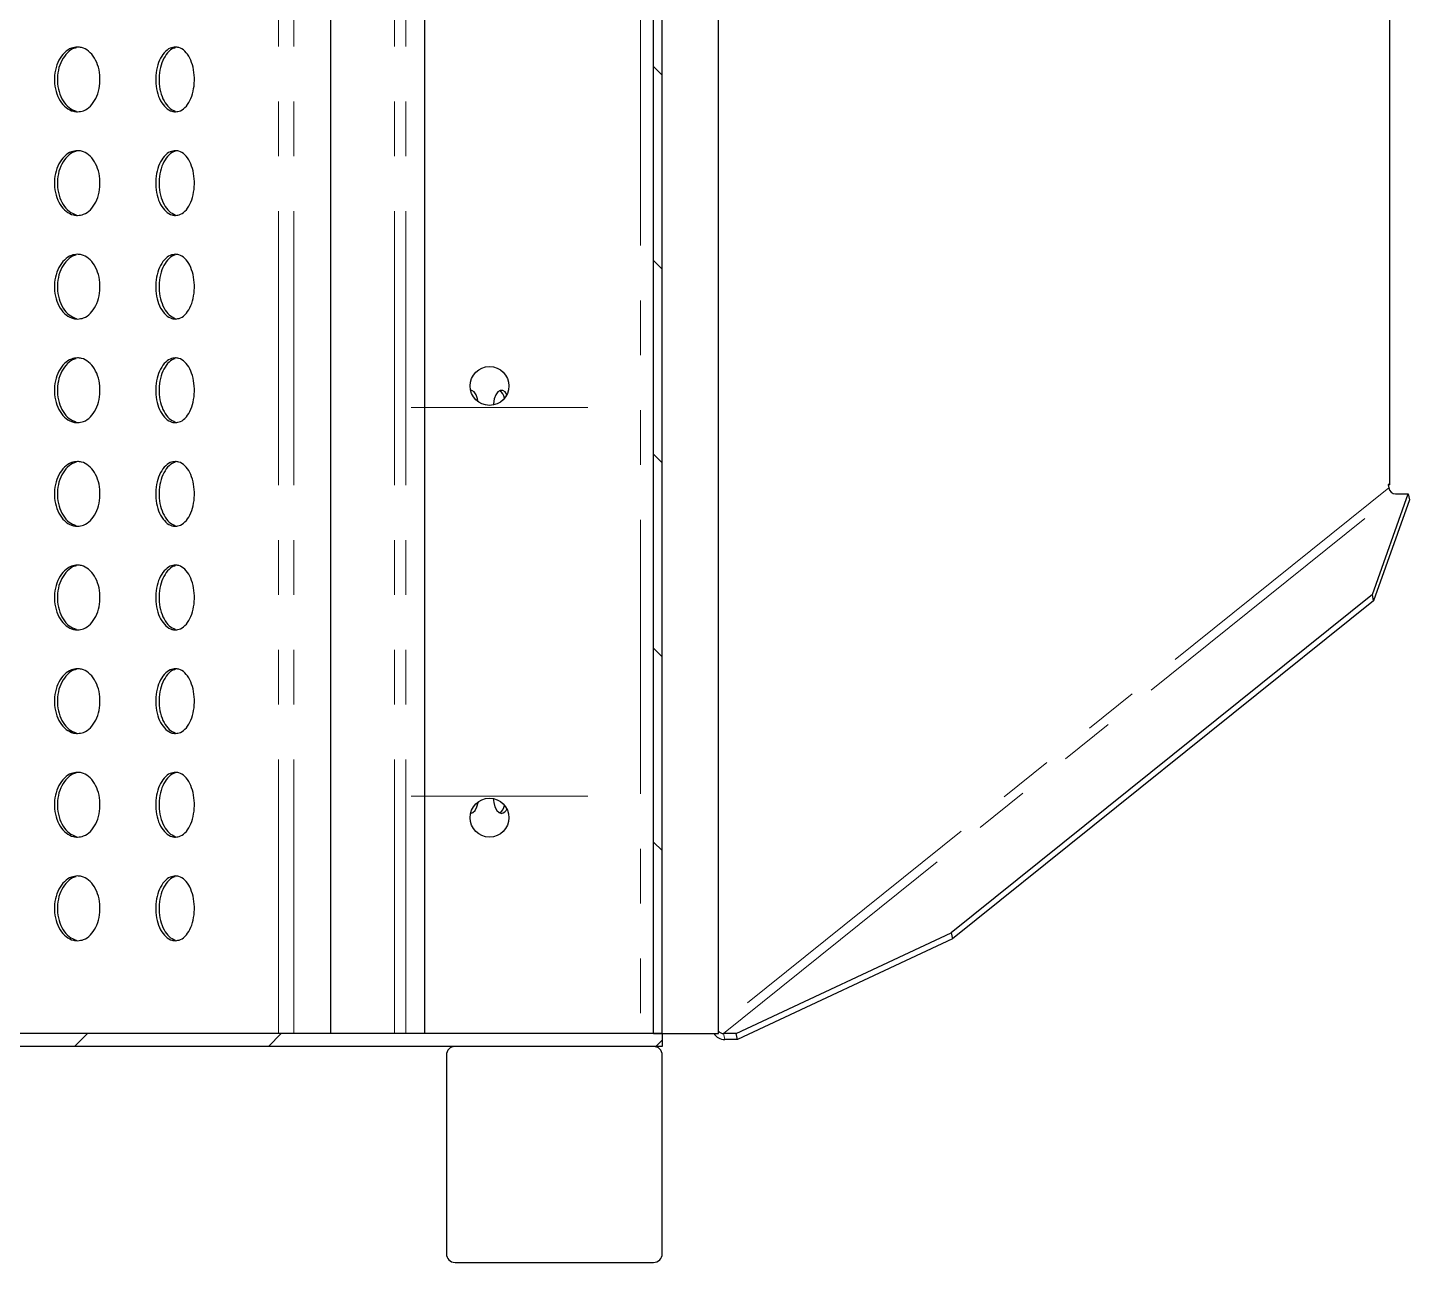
# Model space of a CAD drawing. Header units: millimetres. Extents: x 0 to 594, y 0 to 420.
# Drawn here: x 182.92 to 214.93, y 71.24 to 99.84 of the extents above; entities that cross this region are included whole.
import ezdxf

# ---------------------------------------------------------------- set-up
doc = ezdxf.new("R2010")
doc.units = ezdxf.units.MM
doc.linetypes.add('CENTERX2', pattern=[20.32, 12.7, -2.54, 2.54, -2.54])
doc.linetypes.add('PHANTOM', pattern=[12.7, 6.35, -1.27, 1.27, -1.27, 1.27, -1.27])

msp = doc.modelspace()

# ---------------------------------------------------------------- hatches: boundary and pattern name
at = {"linetype": 'Continuous', "lineweight": 18}
h = msp.add_hatch(dxfattribs=at)
h.set_pattern_fill('ANSI31', color=256, angle=90, style=0)
h.paths.add_polyline_path([(197.4166, 126.539), (197.4166, 76.539), (197.6166, 76.539), (197.6166, 126.539)], flags=0)
h = msp.add_hatch(dxfattribs=at)
h.set_pattern_fill('ANSI32', color=256, style=0)
h.paths.add_polyline_path([(197.6166, 76.239), (197.6166, 76.539), (167.9166, 76.539), (167.9166, 76.239)], flags=0)

# ---------------------------------------------------------------- linework, layer by layer
at = {"color": 8, "linetype": 'PHANTOM', "lineweight": 18}
for p, q in [((188.7298, 76.539), (188.7298, 126.539)), ((189.0845, 76.539), (189.0845, 126.539)), ((191.4145, 76.539), (191.4145, 126.539)), ((191.6743, 76.539), (191.6743, 126.539)), ((197.1166, 126.539), (197.1166, 76.539)), ((214.4488, 89.179), (198.9223, 76.7125)), ((199.038, 76.539), (214.6062, 89.039)), ((199.038, 76.539), (199.0638, 76.399))]:
    msp.add_line(p, q, dxfattribs=at)
at = {"color": 7, "linetype": 'Continuous', "lineweight": 25}
for p, q in [((189.9434, 76.539), (189.9434, 126.539)), ((192.1166, 76.539), (192.1166, 126.539)), ((197.4166, 76.539), (197.4166, 126.539)), ((197.6166, 76.539), (197.6166, 126.539)), ((198.9223, 76.539), (198.9223, 126.539)), ((214.4746, 89.2479), (214.4746, 113.8301)), ((214.0702, 86.7056), (214.8996, 89.039)), ((214.4694, 89.2759), (214.4359, 89.249)), ((214.4359, 89.249), (214.4488, 89.179)), ((214.4746, 89.2479), (214.4361, 89.2479)), ((214.4746, 89.2479), (214.4694, 89.2759)), ((214.6062, 89.039), (214.8996, 89.039)), ((214.8996, 89.039), (214.9254, 88.899)), ((214.9254, 88.899), (214.096, 86.5656)), ((214.0702, 86.7056), (204.3142, 78.8723)), ((214.096, 86.5656), (204.34, 78.7323)), ((214.096, 86.5656), (214.0702, 86.7056)), ((199.3314, 76.539), (204.3142, 78.8723)), ((204.3142, 78.8723), (204.34, 78.7323)), ((204.34, 78.7323), (199.3572, 76.399)), ((197.6166, 76.539), (167.9166, 76.539)), ((197.4166, 76.539), (197.6166, 76.539)), ((197.6166, 76.539), (197.6166, 76.239)), ((197.6166, 76.539), (198.9223, 76.539)), ((199.3314, 76.539), (199.038, 76.539)), ((199.3572, 76.399), (199.3314, 76.539)), ((197.6166, 76.239), (167.9166, 76.239)), ((199.3572, 76.399), (199.0638, 76.399)), ((192.6166, 76.039), (192.6166, 71.439)), ((197.6166, 71.439), (197.6166, 76.039)), ((192.8166, 71.239), (197.4166, 71.239))]:
    msp.add_line(p, q, dxfattribs=at)
at = {"color": 7, "linetype": 'CENTERX2', "lineweight": 18, "ltscale": 2}
for p, q in [((191.8048, 91.039), (195.8926, 91.039)), ((191.8048, 82.039), (195.8926, 82.039))]:
    msp.add_line(p, q, dxfattribs=at)
at = {"color": 7, "linetype": 'Continuous', "lineweight": 25, "flags": 128}
for points in [[(193.3545, 91.1732), (193.34, 91.239), (193.3044, 91.3322), (193.2572, 91.3994), (193.2026, 91.4345), (193.174, 91.439)], [(194.0195, 91.3386), (193.9757, 91.3994), (193.9211, 91.4345), (193.864, 91.4345), (193.8094, 91.3994), (193.7622, 91.3322), (193.7266, 91.239), (193.7058, 91.128), (193.703, 91.0974)], [(193.703, 81.9806), (193.7142, 81.8928), (193.7428, 81.7896), (193.7846, 81.7085), (193.8361, 81.6568), (193.8926, 81.639)], [(193.174, 81.639), (193.2305, 81.6568), (193.282, 81.7085), (193.3238, 81.7896), (193.3524, 81.8928), (193.3545, 81.9048)]]:
    msp.add_lwpolyline(points, dxfattribs=at)
at = {"color": 7, "linetype": 'Continuous', "lineweight": 25}
for centre in [(193.6166, 91.539), (193.6166, 81.539)]:
    msp.add_circle(centre, 0.45, dxfattribs=at)
for centre, radius, start, end in [((193.6968, 91.1992), 0.2749, 11.79038, 56.47256), ((214.6162, 89.2088), 0.1701, 190.08413, 266.63466), ((193.6956, 81.8796), 0.2763, 303.64599, 348.09198), ((193.8636, 81.8061), 0.1696, 279.83549, 336.83854), ((199.0779, 76.7246), 0.3259, 214.71474, 267.53258), ((199.0433, 76.6973), 0.1584, 220.18859, 268.09202), ((192.8166, 76.039), 0.2, 90, 180), ((197.4166, 76.039), 0.2, 0, 90), ((192.8166, 71.439), 0.2, 180, 270), ((197.4166, 71.439), 0.2, 270, 0)]:
    msp.add_arc(centre, radius, start, end, dxfattribs=at)
for points, knots in [([(184.0707, 99.389), (184.0232, 99.3839), (183.9168, 99.3724), (183.7627, 99.2675), (183.6316, 99.0904), (183.5492, 98.8608), (183.526, 98.6061), (183.565, 98.3546), (183.6617, 98.1349), (183.8041, 97.9737), (183.9489, 97.8977), (184.0392, 97.8912), (184.0707, 97.889)], [0, 0, 0, 0, 0.0859527, 0.1925948, 0.2992941, 0.406198, 0.5135836, 0.6212273, 0.7287122, 0.8359478, 0.9429357, 1, 1, 1, 1]), ([(184.0425, 99.3703), (184.0281, 99.3681), (183.9548, 99.357), (183.8318, 99.2642), (183.6998, 99.0889), (183.6178, 98.8577), (183.5952, 98.6034), (183.6348, 98.3523), (183.732, 98.1354), (183.8727, 97.9704), (183.9865, 97.9252), (184.0426, 97.903)], [0, 0, 0, 0, 0.0297634, 0.1515574, 0.273396, 0.395016, 0.5167265, 0.6384736, 0.760068, 0.881697, 1, 1, 1, 1]), ([(184.0707, 97.889), (184.1184, 97.8942), (184.2253, 97.9057), (184.3765, 98.0116), (184.5029, 98.1904), (184.5806, 98.4212), (184.6015, 98.6758), (184.564, 98.9258), (184.472, 99.1437), (184.3349, 99.3041), (184.1928, 99.3803), (184.1022, 99.3867), (184.0707, 99.389)], [0, 0, 0, 0, 0.0865725, 0.1939086, 0.3013114, 0.4084552, 0.5153369, 0.6219471, 0.7285004, 0.8353959, 0.9426931, 1, 1, 1, 1]), ([(186.3389, 99.389), (186.2986, 99.3839), (186.2082, 99.3724), (186.0768, 99.2675), (185.9647, 99.0904), (185.8941, 98.8608), (185.8742, 98.6061), (185.9076, 98.3546), (185.9905, 98.1349), (186.1121, 97.9737), (186.2355, 97.8977), (186.3122, 97.8912), (186.3389, 97.889)], [0, 0, 0, 0, 0.085952, 0.1925938, 0.2992925, 0.4061962, 0.5135819, 0.6212257, 0.72871, 0.8359455, 0.9429357, 1, 1, 1, 1]), ([(186.3348, 99.3703), (186.3225, 99.3681), (186.2602, 99.357), (186.1553, 99.2642), (186.0424, 99.0889), (185.9721, 98.8577), (185.9528, 98.6034), (185.9867, 98.3523), (186.07, 98.1354), (186.1902, 97.9704), (186.2871, 97.9252), (186.3349, 97.903)], [0, 0, 0, 0, 0.0297713, 0.151562, 0.2734, 0.3950179, 0.5167266, 0.6384721, 0.7600636, 0.8816902, 1, 1, 1, 1]), ([(186.3389, 97.889), (186.3794, 97.8942), (186.4701, 97.9057), (186.5979, 98.0116), (186.7044, 98.1904), (186.7697, 98.4212), (186.7873, 98.6758), (186.7557, 98.9258), (186.6784, 99.1437), (186.5628, 99.3041), (186.4426, 99.3803), (186.3657, 99.3867), (186.3389, 99.389)], [0, 0, 0, 0, 0.0865726, 0.1939067, 0.3013089, 0.4084531, 0.515335, 0.6219458, 0.7284984, 0.835394, 0.9426913, 1, 1, 1, 1]), ([(184.0707, 96.989), (184.0232, 96.9839), (183.9168, 96.9724), (183.7627, 96.8676), (183.6316, 96.6904), (183.5492, 96.4608), (183.526, 96.2061), (183.565, 95.9546), (183.6617, 95.7349), (183.8041, 95.5737), (183.9489, 95.4977), (184.0392, 95.4912), (184.0707, 95.489)], [0, 0, 0, 0, 0.0859527, 0.1925947, 0.2992939, 0.4061978, 0.5135845, 0.6212268, 0.7287127, 0.8359475, 0.9429357, 1, 1, 1, 1]), ([(184.0707, 95.489), (184.1184, 95.4942), (184.2253, 95.5057), (184.3765, 95.6116), (184.5029, 95.7904), (184.5806, 96.0212), (184.6015, 96.2758), (184.564, 96.5258), (184.472, 96.7437), (184.3349, 96.9041), (184.1928, 96.9803), (184.1022, 96.9867), (184.0707, 96.989)], [0, 0, 0, 0, 0.0865727, 0.1939088, 0.3013116, 0.4084554, 0.5153359, 0.6219473, 0.7284996, 0.8353959, 0.9426931, 1, 1, 1, 1]), ([(186.3389, 96.989), (186.2986, 96.9839), (186.2082, 96.9724), (186.0768, 96.8676), (185.9647, 96.6904), (185.8941, 96.4608), (185.8742, 96.2061), (185.9076, 95.9546), (185.9905, 95.7349), (186.1121, 95.5737), (186.2355, 95.4977), (186.3122, 95.4912), (186.3389, 95.489)], [0, 0, 0, 0, 0.0859519, 0.1925936, 0.2992923, 0.4061959, 0.5135827, 0.6212252, 0.7287105, 0.8359452, 0.9429358, 1, 1, 1, 1]), ([(186.3389, 95.489), (186.3794, 95.4942), (186.4701, 95.5057), (186.5979, 95.6116), (186.7044, 95.7904), (186.7697, 96.0212), (186.7873, 96.2758), (186.7557, 96.5258), (186.6784, 96.7437), (186.5628, 96.9041), (186.4426, 96.9803), (186.3657, 96.9867), (186.3389, 96.989)], [0, 0, 0, 0, 0.0865728, 0.1939069, 0.3013091, 0.4084533, 0.515334, 0.621946, 0.7284976, 0.835394, 0.9426913, 1, 1, 1, 1]), ([(184.0425, 96.9703), (184.0281, 96.9681), (183.9548, 96.957), (183.8318, 96.8642), (183.6998, 96.6889), (183.6178, 96.4577), (183.5952, 96.2034), (183.6348, 95.9523), (183.732, 95.7354), (183.8727, 95.5704), (183.9865, 95.5252), (184.0426, 95.503)], [0, 0, 0, 0, 0.0297632, 0.1515572, 0.2733968, 0.3950168, 0.5167273, 0.6384731, 0.7600675, 0.8816965, 1, 1, 1, 1]), ([(186.3348, 96.9703), (186.3225, 96.9681), (186.2602, 96.957), (186.1553, 96.8642), (186.0424, 96.6889), (185.9721, 96.4577), (185.9528, 96.2034), (185.9867, 95.9523), (186.07, 95.7354), (186.1902, 95.5704), (186.2871, 95.5252), (186.3349, 95.503)], [0, 0, 0, 0, 0.0297713, 0.151562, 0.2734011, 0.3950191, 0.5167278, 0.638472, 0.7600635, 0.8816902, 1, 1, 1, 1]), ([(184.0707, 94.589), (184.0232, 94.5839), (183.9168, 94.5724), (183.7627, 94.4675), (183.6316, 94.2904), (183.5492, 94.0608), (183.526, 93.8061), (183.565, 93.5546), (183.6617, 93.3349), (183.8041, 93.1737), (183.9489, 93.0977), (184.0392, 93.0912), (184.0707, 93.089)], [0, 0, 0, 0, 0.0859525, 0.1925951, 0.2992943, 0.4061971, 0.5135838, 0.6212275, 0.7287123, 0.8359479, 0.9429357, 1, 1, 1, 1]), ([(184.0425, 94.5703), (184.0281, 94.5681), (183.9548, 94.557), (183.8318, 94.4642), (183.6998, 94.2889), (183.6178, 94.0577), (183.5952, 93.8034), (183.6348, 93.5523), (183.732, 93.3354), (183.8727, 93.1704), (183.9865, 93.1252), (184.0426, 93.103)], [0, 0, 0, 0, 0.0297634, 0.1515574, 0.273396, 0.395016, 0.5167265, 0.6384723, 0.760068, 0.881697, 1, 1, 1, 1]), ([(184.0707, 93.089), (184.1184, 93.0942), (184.2253, 93.1057), (184.3765, 93.2116), (184.5029, 93.3904), (184.5806, 93.6212), (184.6015, 93.8758), (184.564, 94.1258), (184.472, 94.3437), (184.3349, 94.5041), (184.1928, 94.5803), (184.1022, 94.5867), (184.0707, 94.589)], [0, 0, 0, 0, 0.0865727, 0.1939088, 0.3013117, 0.4084555, 0.515336, 0.6219463, 0.7284996, 0.8353959, 0.9426932, 1, 1, 1, 1]), ([(186.3389, 94.589), (186.2986, 94.5839), (186.2082, 94.5724), (186.0768, 94.4675), (185.9647, 94.2904), (185.8941, 94.0608), (185.8742, 93.8061), (185.9076, 93.5546), (185.9905, 93.3349), (186.1121, 93.1737), (186.2355, 93.0977), (186.3122, 93.0912), (186.3389, 93.089)], [0, 0, 0, 0, 0.0859518, 0.1925941, 0.2992928, 0.4061952, 0.5135821, 0.6212258, 0.7287101, 0.8359456, 0.9429357, 1, 1, 1, 1]), ([(186.3348, 94.5703), (186.3225, 94.5681), (186.2602, 94.557), (186.1553, 94.4642), (186.0424, 94.2889), (185.9721, 94.0577), (185.9528, 93.8034), (185.9867, 93.5524), (186.07, 93.3354), (186.1902, 93.1704), (186.2871, 93.1252), (186.3349, 93.103)], [0, 0, 0, 0, 0.0297715, 0.1515622, 0.2734003, 0.3950183, 0.516727, 0.6384712, 0.7600639, 0.8816906, 1, 1, 1, 1]), ([(186.3389, 93.089), (186.3794, 93.0942), (186.4701, 93.1057), (186.5979, 93.2116), (186.7044, 93.3904), (186.7697, 93.6212), (186.7873, 93.8758), (186.7557, 94.1258), (186.6784, 94.3437), (186.5628, 94.5041), (186.4426, 94.5803), (186.3657, 94.5867), (186.3389, 94.589)], [0, 0, 0, 0, 0.0865728, 0.1939069, 0.3013092, 0.4084534, 0.5153341, 0.6219449, 0.7284976, 0.835394, 0.9426914, 1, 1, 1, 1]), ([(184.0707, 92.189), (184.0232, 92.1839), (183.9168, 92.1724), (183.7627, 92.0675), (183.6316, 91.8904), (183.5492, 91.6608), (183.526, 91.4061), (183.565, 91.1546), (183.6617, 90.9349), (183.8041, 90.7737), (183.9489, 90.6977), (184.0392, 90.6912), (184.0707, 90.689)], [0, 0, 0, 0, 0.08595268, 0.19259473, 0.29929399, 0.40619787, 0.51358339, 0.62122701, 0.72871186, 0.83594743, 0.94293572, 1, 1, 1, 1]), ([(184.0707, 90.689), (184.1184, 90.6942), (184.2253, 90.7057), (184.3765, 90.8116), (184.5029, 90.9904), (184.5806, 91.2212), (184.6015, 91.4758), (184.564, 91.7258), (184.472, 91.9437), (184.3349, 92.1041), (184.1928, 92.1803), (184.1022, 92.1867), (184.0707, 92.189)], [0, 0, 0, 0, 0.0865727, 0.1939088, 0.3013116, 0.4084554, 0.5153371, 0.6219473, 0.7284996, 0.8353959, 0.9426931, 1, 1, 1, 1]), ([(186.3389, 92.189), (186.2986, 92.1839), (186.2082, 92.1724), (186.0768, 92.0675), (185.9647, 91.8904), (185.8941, 91.6608), (185.8742, 91.4061), (185.9076, 91.1546), (185.9905, 90.9349), (186.1121, 90.7737), (186.2355, 90.6977), (186.3122, 90.6912), (186.3389, 90.689)], [0, 0, 0, 0, 0.085952, 0.1925937, 0.2992924, 0.406196, 0.5135816, 0.6212254, 0.7287096, 0.8359452, 0.9429357, 1, 1, 1, 1]), ([(186.3389, 90.689), (186.3794, 90.6942), (186.4701, 90.7057), (186.5979, 90.8116), (186.7044, 90.9904), (186.7697, 91.2212), (186.7873, 91.4758), (186.7557, 91.7258), (186.6784, 91.9437), (186.5628, 92.1041), (186.4426, 92.1803), (186.3657, 92.1867), (186.3389, 92.189)], [0, 0, 0, 0, 0.0865727, 0.1939069, 0.3013091, 0.4084533, 0.5153352, 0.621946, 0.7284976, 0.835394, 0.9426913, 1, 1, 1, 1]), ([(184.0425, 92.1703), (184.0281, 92.1681), (183.9548, 92.157), (183.8318, 92.0642), (183.6998, 91.8889), (183.6178, 91.6577), (183.5952, 91.4034), (183.6348, 91.1523), (183.732, 90.9354), (183.8727, 90.7704), (183.9865, 90.7252), (184.0426, 90.703)], [0, 0, 0, 0, 0.0297634, 0.1515574, 0.273396, 0.3950159, 0.5167279, 0.6384736, 0.760068, 0.881697, 1, 1, 1, 1]), ([(186.3348, 92.1703), (186.3225, 92.1681), (186.2602, 92.157), (186.1553, 92.0642), (186.0424, 91.8889), (185.9721, 91.6577), (185.9528, 91.4034), (185.9867, 91.1523), (186.07, 90.9354), (186.1902, 90.7704), (186.2871, 90.7252), (186.3349, 90.703)], [0, 0, 0, 0, 0.02977131, 0.15156198, 0.2734, 0.39501789, 0.51672798, 0.63847212, 0.76006357, 0.88169022, 1, 1, 1, 1]), ([(184.0707, 89.789), (184.0232, 89.7839), (183.9168, 89.7724), (183.7627, 89.6676), (183.6316, 89.4904), (183.5492, 89.2608), (183.526, 89.0061), (183.565, 88.7546), (183.6617, 88.5349), (183.8041, 88.3737), (183.9489, 88.2977), (184.0392, 88.2912), (184.0707, 88.289)], [0, 0, 0, 0, 0.0859527, 0.1925947, 0.2992939, 0.4061978, 0.5135845, 0.6212268, 0.7287127, 0.8359475, 0.9429357, 1, 1, 1, 1]), ([(184.0425, 89.7703), (184.0281, 89.7681), (183.9548, 89.757), (183.8318, 89.6642), (183.6998, 89.4889), (183.6178, 89.2577), (183.5952, 89.0034), (183.6348, 88.7523), (183.732, 88.5354), (183.8727, 88.3704), (183.9865, 88.3252), (184.0426, 88.303)], [0, 0, 0, 0, 0.0297632, 0.1515571, 0.2733967, 0.3950167, 0.5167271, 0.6384728, 0.7600672, 0.881697, 1, 1, 1, 1]), ([(184.0707, 88.289), (184.1184, 88.2942), (184.2253, 88.3057), (184.3765, 88.4116), (184.5029, 88.5904), (184.5806, 88.8212), (184.6015, 89.0758), (184.564, 89.3258), (184.472, 89.5437), (184.3349, 89.7041), (184.1928, 89.7803), (184.1022, 89.7867), (184.0707, 89.789)], [0, 0, 0, 0, 0.0865727, 0.1939088, 0.3013116, 0.4084554, 0.5153359, 0.6219473, 0.7284996, 0.8353959, 0.9426931, 1, 1, 1, 1]), ([(186.3389, 89.789), (186.2986, 89.7839), (186.2082, 89.7724), (186.0768, 89.6676), (185.9647, 89.4904), (185.8941, 89.2608), (185.8742, 89.0061), (185.9076, 88.7546), (185.9905, 88.5349), (186.1121, 88.3737), (186.2355, 88.2977), (186.3122, 88.2912), (186.3389, 88.289)], [0, 0, 0, 0, 0.0859519, 0.1925936, 0.2992923, 0.4061959, 0.5135827, 0.6212252, 0.7287105, 0.8359452, 0.9429358, 1, 1, 1, 1]), ([(186.3348, 89.7703), (186.3225, 89.7681), (186.2602, 89.757), (186.1553, 89.6642), (186.0424, 89.4889), (185.9721, 89.2577), (185.9528, 89.0034), (185.9867, 88.7523), (186.07, 88.5354), (186.1902, 88.3704), (186.2871, 88.3252), (186.3349, 88.303)], [0, 0, 0, 0, 0.0297713, 0.151562, 0.273401, 0.3950189, 0.5167276, 0.6384717, 0.7600631, 0.8816907, 1, 1, 1, 1]), ([(186.3389, 88.289), (186.3794, 88.2942), (186.4701, 88.3057), (186.5979, 88.4116), (186.7044, 88.5904), (186.7697, 88.8212), (186.7873, 89.0758), (186.7557, 89.3258), (186.6784, 89.5437), (186.5628, 89.7041), (186.4426, 89.7803), (186.3657, 89.7867), (186.3389, 89.789)], [0, 0, 0, 0, 0.0865728, 0.1939069, 0.3013091, 0.4084533, 0.515334, 0.621946, 0.7284976, 0.835394, 0.9426913, 1, 1, 1, 1]), ([(184.0707, 87.389), (184.0232, 87.3839), (183.9168, 87.3724), (183.7627, 87.2675), (183.6316, 87.0904), (183.5492, 86.8608), (183.526, 86.6061), (183.565, 86.3546), (183.6617, 86.1349), (183.8041, 85.9737), (183.9489, 85.8977), (184.0392, 85.8912), (184.0707, 85.889)], [0, 0, 0, 0, 0.0859527, 0.1925948, 0.2992941, 0.406198, 0.5135836, 0.6212273, 0.7287122, 0.8359478, 0.9429357, 1, 1, 1, 1]), ([(184.0707, 85.889), (184.1184, 85.8942), (184.2253, 85.9057), (184.3765, 86.0116), (184.5029, 86.1904), (184.5806, 86.4212), (184.6015, 86.6758), (184.564, 86.9258), (184.472, 87.1437), (184.3349, 87.3041), (184.1928, 87.3803), (184.1022, 87.3867), (184.0707, 87.389)], [0, 0, 0, 0, 0.0865725, 0.1939086, 0.3013123, 0.4084561, 0.5153365, 0.6219468, 0.7285001, 0.8353956, 0.9426932, 1, 1, 1, 1]), ([(186.3389, 87.389), (186.2986, 87.3839), (186.2082, 87.3724), (186.0768, 87.2675), (185.9647, 87.0904), (185.8941, 86.8608), (185.8742, 86.6061), (185.9076, 86.3546), (185.9905, 86.1349), (186.1121, 85.9737), (186.2355, 85.8977), (186.3122, 85.8912), (186.3389, 85.889)], [0, 0, 0, 0, 0.085952, 0.1925938, 0.2992925, 0.4061962, 0.5135819, 0.6212257, 0.72871, 0.8359455, 0.9429357, 1, 1, 1, 1]), ([(186.3389, 85.889), (186.3794, 85.8942), (186.4701, 85.9057), (186.5979, 86.0116), (186.7044, 86.1904), (186.7697, 86.4212), (186.7873, 86.6758), (186.7557, 86.9258), (186.6784, 87.1437), (186.5628, 87.3041), (186.4426, 87.3803), (186.3657, 87.3867), (186.3389, 87.389)], [0, 0, 0, 0, 0.0865726, 0.1939067, 0.3013098, 0.408454, 0.5153346, 0.6219454, 0.7284981, 0.8353937, 0.9426914, 1, 1, 1, 1]), ([(184.0425, 87.3703), (184.0281, 87.3681), (183.9548, 87.357), (183.8318, 87.2642), (183.6998, 87.0889), (183.6178, 86.8577), (183.5952, 86.6034), (183.6348, 86.3523), (183.732, 86.1354), (183.8727, 85.9704), (183.9865, 85.9252), (184.0426, 85.903)], [0, 0, 0, 0, 0.0297634, 0.1515574, 0.273396, 0.395016, 0.5167265, 0.6384736, 0.760068, 0.881697, 1, 1, 1, 1]), ([(186.3348, 87.3703), (186.3225, 87.3681), (186.2602, 87.357), (186.1553, 87.2642), (186.0424, 87.0889), (185.9721, 86.8577), (185.9528, 86.6034), (185.9867, 86.3523), (186.07, 86.1354), (186.1902, 85.9704), (186.2871, 85.9252), (186.3349, 85.903)], [0, 0, 0, 0, 0.02977133, 0.15156205, 0.27340014, 0.39501809, 0.51672681, 0.63847242, 0.76006393, 0.88169064, 1, 1, 1, 1]), ([(184.0707, 84.989), (184.0232, 84.9839), (183.9168, 84.9724), (183.7627, 84.8675), (183.6316, 84.6904), (183.5492, 84.4608), (183.526, 84.2061), (183.565, 83.9546), (183.6617, 83.7349), (183.8041, 83.5737), (183.9489, 83.4977), (184.0392, 83.4912), (184.0707, 83.489)], [0, 0, 0, 0, 0.0859527, 0.1925947, 0.299294, 0.4061979, 0.5135846, 0.621227, 0.7287119, 0.8359474, 0.9429357, 1, 1, 1, 1]), ([(184.0425, 84.9703), (184.0281, 84.9681), (183.9548, 84.957), (183.8318, 84.8642), (183.6998, 84.6889), (183.6178, 84.4577), (183.5952, 84.2034), (183.6348, 83.9523), (183.732, 83.7354), (183.8727, 83.5704), (183.9865, 83.5252), (184.0426, 83.503)], [0, 0, 0, 0, 0.0297634, 0.1515574, 0.2733971, 0.3950158, 0.5167277, 0.6384735, 0.760068, 0.881697, 1, 1, 1, 1]), ([(184.0707, 83.489), (184.1184, 83.4942), (184.2253, 83.5057), (184.3765, 83.6116), (184.5029, 83.7904), (184.5806, 84.0212), (184.6015, 84.2758), (184.564, 84.5258), (184.472, 84.7437), (184.3349, 84.9041), (184.1928, 84.9803), (184.1022, 84.9867), (184.0707, 84.989)], [0, 0, 0, 0, 0.0865727, 0.1939088, 0.3013116, 0.4084554, 0.5153371, 0.6219473, 0.7284996, 0.8353959, 0.9426931, 1, 1, 1, 1]), ([(186.3389, 84.989), (186.2986, 84.9839), (186.2082, 84.9724), (186.0768, 84.8675), (185.9647, 84.6904), (185.8941, 84.4608), (185.8742, 84.2061), (185.9076, 83.9546), (185.9905, 83.7349), (186.1121, 83.5737), (186.2355, 83.4977), (186.3122, 83.4912), (186.3389, 83.489)], [0, 0, 0, 0, 0.085952, 0.1925937, 0.2992924, 0.406196, 0.5135829, 0.6212254, 0.7287096, 0.8359452, 0.9429357, 1, 1, 1, 1]), ([(186.3348, 84.9703), (186.3225, 84.9681), (186.2602, 84.957), (186.1553, 84.8642), (186.0424, 84.6889), (185.9721, 84.4577), (185.9528, 84.2034), (185.9867, 83.9523), (186.07, 83.7354), (186.1902, 83.5704), (186.2871, 83.5252), (186.3349, 83.503)], [0, 0, 0, 0, 0.02977132, 0.15156202, 0.27340108, 0.39501772, 0.51672784, 0.63847202, 0.7600635, 0.88169018, 1, 1, 1, 1]), ([(186.3389, 83.489), (186.3794, 83.4942), (186.4701, 83.5057), (186.5979, 83.6116), (186.7044, 83.7904), (186.7697, 84.0212), (186.7873, 84.2758), (186.7557, 84.5258), (186.6784, 84.7437), (186.5628, 84.9041), (186.4426, 84.9803), (186.3657, 84.9867), (186.3389, 84.989)], [0, 0, 0, 0, 0.0865727, 0.1939069, 0.3013091, 0.4084533, 0.5153352, 0.621946, 0.7284976, 0.835394, 0.9426913, 1, 1, 1, 1]), ([(184.0707, 82.589), (184.0232, 82.5839), (183.9168, 82.5724), (183.7627, 82.4675), (183.6316, 82.2904), (183.5492, 82.0608), (183.526, 81.8061), (183.565, 81.5546), (183.6617, 81.3349), (183.8041, 81.1737), (183.9489, 81.0977), (184.0392, 81.0912), (184.0707, 81.089)], [0, 0, 0, 0, 0.0859525, 0.192595, 0.2992934, 0.4061972, 0.513584, 0.6212264, 0.7287122, 0.8359478, 0.9429356, 1, 1, 1, 1]), ([(184.0707, 81.089), (184.1184, 81.0942), (184.2253, 81.1057), (184.3765, 81.2116), (184.5029, 81.3904), (184.5806, 81.6212), (184.6015, 81.8758), (184.564, 82.1258), (184.472, 82.3437), (184.3349, 82.5041), (184.1928, 82.5803), (184.1022, 82.5867), (184.0707, 82.589)], [0, 0, 0, 0, 0.0865727, 0.1939087, 0.3013123, 0.4084548, 0.5153365, 0.6219466, 0.7284999, 0.8353961, 0.9426933, 1, 1, 1, 1]), ([(186.3389, 82.589), (186.2986, 82.5839), (186.2082, 82.5724), (186.0768, 82.4675), (185.9647, 82.2904), (185.8941, 82.0608), (185.8742, 81.8061), (185.9076, 81.5546), (185.9905, 81.3349), (186.1121, 81.1737), (186.2355, 81.0977), (186.3122, 81.0912), (186.3389, 81.089)], [0, 0, 0, 0, 0.0859518, 0.192594, 0.2992918, 0.4061954, 0.5135822, 0.6212247, 0.72871, 0.8359455, 0.9429356, 1, 1, 1, 1]), ([(186.3389, 81.089), (186.3794, 81.0942), (186.4701, 81.1057), (186.5979, 81.2116), (186.7044, 81.3904), (186.7697, 81.6212), (186.7873, 81.8758), (186.7557, 82.1258), (186.6784, 82.3437), (186.5628, 82.5041), (186.4426, 82.5803), (186.3657, 82.5867), (186.3389, 82.589)], [0, 0, 0, 0, 0.0865727, 0.1939067, 0.3013098, 0.4084527, 0.5153346, 0.6219453, 0.7284979, 0.8353942, 0.9426915, 1, 1, 1, 1]), ([(184.0425, 82.5703), (184.0281, 82.5681), (183.9548, 82.557), (183.8318, 82.4642), (183.6998, 82.2889), (183.6178, 82.0577), (183.5952, 81.8034), (183.6348, 81.5523), (183.732, 81.3354), (183.8727, 81.1704), (183.9865, 81.1252), (184.0426, 81.103)], [0, 0, 0, 0, 0.0297632, 0.1515578, 0.2733965, 0.3950165, 0.5167271, 0.6384742, 0.7600675, 0.8816974, 1, 1, 1, 1]), ([(186.3348, 82.5703), (186.3225, 82.5681), (186.2602, 82.557), (186.1553, 82.4642), (186.0424, 82.2889), (185.9721, 82.0577), (185.9528, 81.8034), (185.9867, 81.5523), (186.07, 81.3354), (186.1902, 81.1704), (186.2871, 81.1252), (186.3349, 81.103)], [0, 0, 0, 0, 0.0297713, 0.1515626, 0.2734007, 0.3950186, 0.5167273, 0.6384728, 0.7600631, 0.8816907, 1, 1, 1, 1]), ([(184.0707, 80.189), (184.0232, 80.1839), (183.9168, 80.1724), (183.7627, 80.0675), (183.6316, 79.8904), (183.5492, 79.6608), (183.526, 79.4061), (183.565, 79.1546), (183.6617, 78.9349), (183.8041, 78.7737), (183.9489, 78.6977), (184.0392, 78.6912), (184.0707, 78.689)], [0, 0, 0, 0, 0.0859528, 0.1925949, 0.2992933, 0.4061971, 0.5135839, 0.6212263, 0.7287122, 0.8359478, 0.9429356, 1, 1, 1, 1]), ([(184.0425, 80.1703), (184.0281, 80.1681), (183.9548, 80.157), (183.8318, 80.0642), (183.6998, 79.8889), (183.6178, 79.6577), (183.5952, 79.4034), (183.6348, 79.1523), (183.732, 78.9354), (183.8727, 78.7704), (183.9865, 78.7252), (184.0426, 78.703)], [0, 0, 0, 0, 0.029763, 0.1515576, 0.2733972, 0.3950172, 0.5167263, 0.6384734, 0.7600666, 0.8816965, 1, 1, 1, 1]), ([(184.0707, 78.689), (184.1184, 78.6942), (184.2253, 78.7057), (184.3765, 78.8116), (184.5029, 78.9904), (184.5806, 79.2212), (184.6015, 79.4758), (184.564, 79.7258), (184.472, 79.9437), (184.3349, 80.1041), (184.1928, 80.1803), (184.1022, 80.1867), (184.0707, 80.189)], [0, 0, 0, 0, 0.0865727, 0.1939088, 0.3013125, 0.4084551, 0.5153368, 0.6219483, 0.7284995, 0.8353958, 0.942693, 1, 1, 1, 1]), ([(186.3389, 80.189), (186.2986, 80.1839), (186.2082, 80.1724), (186.0768, 80.0675), (185.9647, 79.8904), (185.8941, 79.6608), (185.8742, 79.4061), (185.9076, 79.1546), (185.9905, 78.9349), (186.1121, 78.7737), (186.2355, 78.6977), (186.3122, 78.6912), (186.3389, 78.689)], [0, 0, 0, 0, 0.08595214, 0.19259385, 0.29929167, 0.40619524, 0.51358214, 0.62122465, 0.72870998, 0.83594551, 0.94293564, 1, 1, 1, 1]), ([(186.3348, 80.1703), (186.3225, 80.1681), (186.2602, 80.157), (186.1553, 80.0642), (186.0424, 79.8889), (185.9721, 79.6577), (185.9528, 79.4034), (185.9867, 79.1523), (186.07, 78.9354), (186.1902, 78.7704), (186.2871, 78.7252), (186.3349, 78.703)], [0, 0, 0, 0, 0.0297713, 0.1515627, 0.2734018, 0.3950198, 0.5167271, 0.6384727, 0.760063, 0.8816906, 1, 1, 1, 1]), ([(186.3389, 78.689), (186.3794, 78.6942), (186.4701, 78.7057), (186.5979, 78.8116), (186.7044, 78.9904), (186.7697, 79.2212), (186.7873, 79.4758), (186.7557, 79.7258), (186.6784, 79.9437), (186.5628, 80.1041), (186.4426, 80.1803), (186.3657, 80.1867), (186.3389, 80.189)], [0, 0, 0, 0, 0.08657275, 0.19390687, 0.30131002, 0.40845303, 0.51533494, 0.62194696, 0.72849749, 0.83539388, 0.94269122, 1, 1, 1, 1])]:
    msp.add_open_spline(points, degree=3, knots=knots, dxfattribs=at)

doc.saveas('drawing.dxf')
